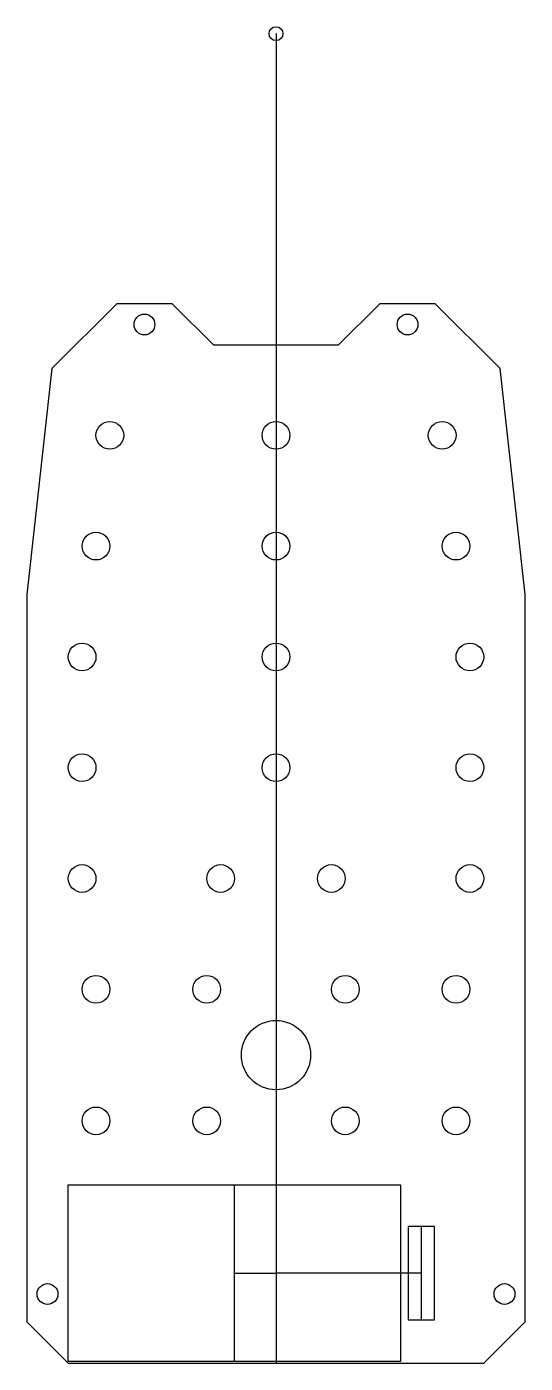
# Model space of a CAD drawing. Header units: millimetres. Extents: x -36 to 36, y -192 to 1.
import ezdxf

# ---------------------------------------------------------------- set-up
doc = ezdxf.new("R2010")
doc.units = ezdxf.units.MM
doc.layers.get('0').update_dxf_attribs({"linetype": 'CONTINUOUS'})

msp = doc.modelspace()

# ---------------------------------------------------------------- linework, layer by layer
for p, q in [((0, 0), (0, -192)), ((-23, -39), (-32.375, -48.375)), ((-15, -39), (-23, -39)), ((-9, -45), (-15, -39)), ((15, -39), (9, -45)), ((23, -39), (15, -39)), ((32.375, -48.375), (23, -39)), ((9, -45), (-9, -45)), ((-32.375, -48.375), (-36, -81)), ((36, -81), (32.375, -48.375)), ((-36, -81), (-36, -186)), ((36, -186), (36, -81)), ((-6, -191.75), (-6, -166.25)), ((21, -185.75), (21, -172.25)), ((-6, -179), (0, -179)), ((21, -179), (0, -179)), ((-36, -186), (-30, -192)), ((30, -192), (36, -186)), ((-30, -192), (30, -192))]:
    msp.add_line(p, q)
for points in [[(-30, -191.75), (-30, -166.25), (18, -166.25), (18, -191.75)], [(19.1, -185.75), (22.9, -185.75), (22.9, -172.25), (19.1, -172.25)]]:
    msp.add_lwpolyline(points, close=True)
for centre, radius in [((0, 0), 1), ((-19, -42), 1.5), ((19, -42), 1.5), ((-24, -58), 2), ((0, -58), 2), ((24, -58), 2), ((-26, -74), 2), ((0, -74), 2), ((26, -74), 2), ((-28, -90), 2), ((0, -90), 2), ((28, -90), 2), ((-28, -106), 2), ((0, -106), 2), ((28, -106), 2), ((-28, -122), 2), ((-8, -122), 2), ((8, -122), 2), ((28, -122), 2), ((-26, -138), 2), ((-10, -138), 2), ((10, -138), 2), ((26, -138), 2), ((0, -147.5), 5), ((-26, -157), 2), ((-10, -157), 2), ((10, -157), 2), ((26, -157), 2), ((-33, -182), 1.5), ((33, -182), 1.5)]:
    msp.add_circle(centre, radius)

doc.saveas('drawing.dxf')
